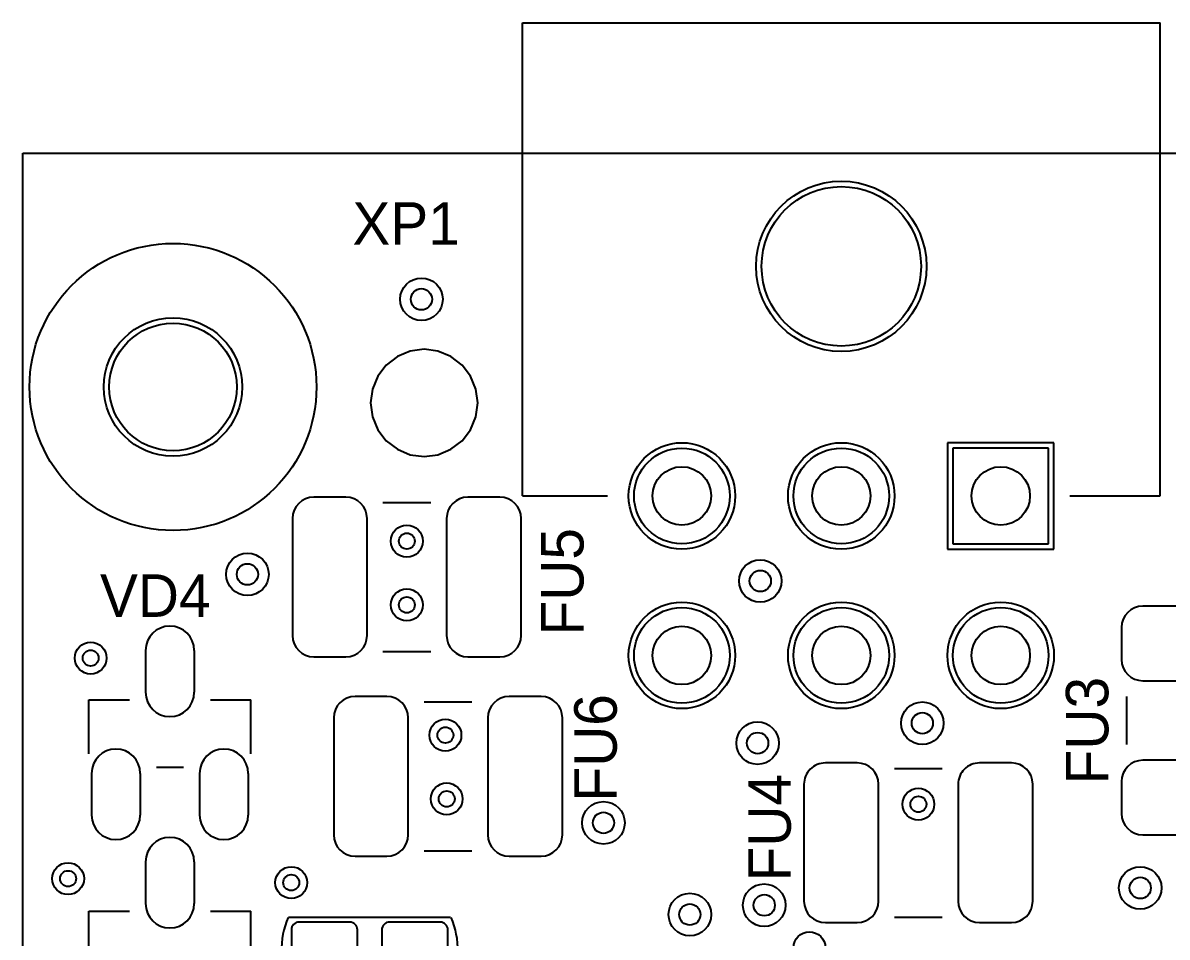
# Model space of a CAD drawing. Header units: millimetres. Extents: x 50.8 to 111.8, y 76.2 to 121.7.
# Drawn here: x 50.8 to 72.33, y 104.45 to 121.65 of the extents above; entities that cross this region are included whole.
import ezdxf

# ---------------------------------------------------------------- set-up
doc = ezdxf.new("R2010")
doc.units = ezdxf.units.MM
for name, color, linetype in [('KeepOutLayer', 6, 'Continuous'), ('MultiLayer', 9, 'Continuous'), ('TopOverlay', 2, 'Continuous'), ('TopSolder', 216, 'Continuous')]:
    doc.layers.add(name, color=color, linetype=linetype)

# ---------------------------------------------------------------- blocks, each defined once
blk = doc.blocks.new('CC0603_3M_6')
at = {"layer": 'TopOverlay'}
for p, q in [((1.524, 0.65), (-1.526, 0.65)), ((1.524, -0.648), (-1.524, -0.648))]:
    blk.add_line(p, q, dxfattribs=at)
for centre, start, end in [((0.013, 0), 157.2, 202.7), ((-0.013, 0), 337.3, 22.8)]:
    blk.add_arc(centre, 1.676, start, end, dxfattribs=at)
at = {"layer": 'TopSolder'}
for p, q in [((-0.376, 0.559), (-1.326, 0.559)), ((1.326, 0.559), (0.376, 0.559)), ((-1.473, 0.411), (-1.473, -0.411)), ((-0.229, -0.411), (-0.229, 0.411)), ((0.229, 0.411), (0.229, -0.411)), ((1.473, -0.411), (1.473, 0.411)), ((-1.326, -0.559), (-0.376, -0.559)), ((0.376, -0.559), (1.326, -0.559))]:
    blk.add_line(p, q, dxfattribs=at)
for centre in [(-0.851, 0), (0.851, 0)]:
    blk.add_circle(centre, 0, dxfattribs=at)
for centre, start, end in [((-1.326, 0.411), 90, 180), ((-0.376, 0.411), 0, 90), ((0.376, 0.411), 90, 180), ((1.326, 0.411), 0, 90), ((-1.326, -0.411), 180, 270), ((-0.376, -0.411), 270, 0), ((0.376, -0.411), 180, 270), ((1.326, -0.411), 270, 0)]:
    blk.add_arc(centre, 0.147, start, end, dxfattribs=at)
blk = doc.blocks.new('RC1210_30')
at = {"layer": 'TopOverlay'}
for p, q in [((-0.45, 1.4), (0.45, 1.4)), ((-0.45, -1.4), (0.45, -1.4))]:
    blk.add_line(p, q, dxfattribs=at)
at = {"layer": 'TopSolder'}
for p, q in [((-1.15, 1.502), (-1.75, 1.502)), ((1.75, 1.502), (1.15, 1.502)), ((-2.152, 1.1), (-2.152, -1.1)), ((-0.748, -1.1), (-0.748, 1.1)), ((0.748, 1.1), (0.748, -1.1)), ((2.152, -1.1), (2.152, 1.1)), ((-1.75, -1.502), (-1.15, -1.502)), ((1.15, -1.502), (1.75, -1.502))]:
    blk.add_line(p, q, dxfattribs=at)
for centre in [(-1.45, 0), (1.45, 0)]:
    blk.add_circle(centre, 0, dxfattribs=at)
for centre, start, end in [((-1.75, 1.1), 90, 180), ((-1.15, 1.1), 0, 90), ((1.15, 1.1), 90, 180), ((1.75, 1.1), 0, 90), ((-1.75, -1.1), 180, 270), ((-1.15, -1.1), 270, 0), ((1.15, -1.1), 180, 270), ((1.75, -1.1), 270, 0)]:
    blk.add_arc(centre, 0.402, start, end, dxfattribs=at)
blk = doc.blocks.new('RC1210_31')
at = {"layer": 'TopOverlay'}
for p, q in [((0.45, 1.4), (-0.45, 1.4)), ((0.45, -1.4), (-0.45, -1.4))]:
    blk.add_line(p, q, dxfattribs=at)
at = {"layer": 'TopSolder'}
for p, q in [((-1.15, 1.502), (-1.75, 1.502)), ((1.75, 1.502), (1.15, 1.502)), ((-2.152, 1.1), (-2.152, -1.1)), ((-0.748, -1.1), (-0.748, 1.1)), ((0.748, 1.1), (0.748, -1.1)), ((2.152, -1.1), (2.152, 1.1)), ((-1.75, -1.502), (-1.15, -1.502)), ((1.15, -1.502), (1.75, -1.502))]:
    blk.add_line(p, q, dxfattribs=at)
for centre in [(-1.45, 0), (1.45, 0)]:
    blk.add_circle(centre, 0, dxfattribs=at)
for centre, start, end in [((-1.75, 1.1), 90, 180), ((-1.15, 1.1), 0, 90), ((1.15, 1.1), 90, 180), ((1.75, 1.1), 0, 90), ((-1.75, -1.1), 180, 270), ((-1.15, -1.1), 270, 0), ((1.15, -1.1), 180, 270), ((1.75, -1.1), 270, 0)]:
    blk.add_arc(centre, 0.402, start, end, dxfattribs=at)
blk = doc.blocks.new('RC1210_32')
at = {"layer": 'TopOverlay'}
for p, q in [((-0.45, 1.4), (0.45, 1.4)), ((-0.45, -1.4), (0.45, -1.4))]:
    blk.add_line(p, q, dxfattribs=at)
at = {"layer": 'TopSolder'}
for p, q in [((-1.15, 1.502), (-1.75, 1.502)), ((1.75, 1.502), (1.15, 1.502)), ((-2.152, 1.1), (-2.152, -1.1)), ((-0.748, -1.1), (-0.748, 1.1)), ((0.748, 1.1), (0.748, -1.1)), ((2.152, -1.1), (2.152, 1.1)), ((-1.75, -1.502), (-1.15, -1.502)), ((1.15, -1.502), (1.75, -1.502))]:
    blk.add_line(p, q, dxfattribs=at)
for centre in [(-1.45, 0), (1.45, 0)]:
    blk.add_circle(centre, 0, dxfattribs=at)
for centre, start, end in [((-1.75, 1.1), 90, 180), ((-1.15, 1.1), 0, 90), ((1.15, 1.1), 90, 180), ((1.75, 1.1), 0, 90), ((-1.75, -1.1), 180, 270), ((-1.15, -1.1), 270, 0), ((1.15, -1.1), 180, 270), ((1.75, -1.1), 270, 0)]:
    blk.add_arc(centre, 0.402, start, end, dxfattribs=at)
blk = doc.blocks.new('RC1210_33')
at = {"layer": 'TopOverlay'}
for p, q in [((-0.45, 1.4), (0.45, 1.4)), ((-0.45, -1.4), (0.45, -1.4))]:
    blk.add_line(p, q, dxfattribs=at)
at = {"layer": 'TopSolder'}
for p, q in [((-1.15, 1.502), (-1.75, 1.502)), ((1.75, 1.502), (1.15, 1.502)), ((-2.152, 1.1), (-2.152, -1.1)), ((-0.748, -1.1), (-0.748, 1.1)), ((0.748, 1.1), (0.748, -1.1)), ((2.152, -1.1), (2.152, 1.1)), ((-1.75, -1.502), (-1.15, -1.502)), ((1.15, -1.502), (1.75, -1.502))]:
    blk.add_line(p, q, dxfattribs=at)
for centre in [(-1.45, 0), (1.45, 0)]:
    blk.add_circle(centre, 0, dxfattribs=at)
for centre, start, end in [((-1.75, 1.1), 90, 180), ((-1.15, 1.1), 0, 90), ((1.15, 1.1), 90, 180), ((1.75, 1.1), 0, 90), ((-1.75, -1.1), 180, 270), ((-1.15, -1.1), 270, 0), ((1.15, -1.1), 180, 270), ((1.75, -1.1), 270, 0)]:
    blk.add_arc(centre, 0.402, start, end, dxfattribs=at)
blk = doc.blocks.new('SOT_23_GSD__52')
at = {"layer": 'TopOverlay'}
for p, q in [((-0.508, 1.791), (0.254, 1.791)), ((-0.508, 0.775), (-0.508, 1.791)), ((1.778, 1.791), (2.54, 1.791)), ((2.54, 0.775), (2.54, 1.791)), ((0.762, 0.521), (1.27, 0.521))]:
    blk.add_line(p, q, dxfattribs=at)
at = {"layer": 'TopSolder'}
for p, q in [((0.558, 2.718), (0.558, 1.931)), ((1.474, 2.718), (1.474, 1.931)), ((-0.458, 0.406), (-0.458, -0.381)), ((0.458, 0.406), (0.458, -0.381)), ((1.574, 0.406), (1.574, -0.381)), ((2.49, 0.406), (2.49, -0.381))]:
    blk.add_line(p, q, dxfattribs=at)
for centre in [(1.016, 2.324), (0, 0.013), (2.032, 0.013)]:
    blk.add_circle(centre, 0, dxfattribs=at)
for centre, start, end in [((1.016, 2.718), 0, 180), ((1.016, 1.931), 180, 0), ((0, 0.406), 0, 180), ((2.032, 0.406), 0, 180), ((0, -0.381), 180, 0), ((2.032, -0.381), 180, 0)]:
    blk.add_arc(centre, 0.458, start, end, dxfattribs=at)
blk = doc.blocks.new('SOT_23_GSD__53')
at = {"layer": 'TopOverlay'}
for p, q in [((-0.508, 1.791), (0.254, 1.791)), ((-0.508, 0.775), (-0.508, 1.791)), ((1.778, 1.791), (2.54, 1.791)), ((2.54, 0.775), (2.54, 1.791)), ((0.762, 0.521), (1.27, 0.521))]:
    blk.add_line(p, q, dxfattribs=at)
at = {"layer": 'TopSolder'}
for p, q in [((0.558, 2.718), (0.558, 1.931)), ((1.474, 2.718), (1.474, 1.931)), ((-0.458, 0.406), (-0.458, -0.381)), ((0.458, 0.406), (0.458, -0.381)), ((1.574, 0.406), (1.574, -0.381)), ((2.49, 0.406), (2.49, -0.381))]:
    blk.add_line(p, q, dxfattribs=at)
for centre in [(1.016, 2.324), (0, 0.013), (2.032, 0.013)]:
    blk.add_circle(centre, 0, dxfattribs=at)
for centre, start, end in [((1.016, 2.718), 0, 180), ((1.016, 1.931), 180, 0), ((0, 0.406), 0, 180), ((2.032, 0.406), 0, 180), ((0, -0.381), 180, 0), ((2.032, -0.381), 180, 0)]:
    blk.add_arc(centre, 0.458, start, end, dxfattribs=at)
blk = doc.blocks.new('MIF2X03PRP_64')
at = {"layer": 'MultiLayer'}
for p, q in [((-0.9, -2.1), (-0.9, -3.9)), ((0.9, -2.1), (-0.9, -2.1)), ((0.9, -3.9), (0.9, -2.1)), ((-0.9, -3.9), (0.9, -3.9))]:
    blk.add_line(p, q, dxfattribs=at)
for centre, radius in [((-3, 3), 0.9), ((0, 3), 0.9), ((-3, 3), 0.55), ((0, 3), 0.55), ((4.32, 0), 1.5), ((4.32, 0), 1.5), ((-3, 0), 0.9), ((0, 0), 0.9), ((-3, 0), 0.55), ((0, 0), 0.55), ((-3, -3), 0.9), ((-3, -3), 0.55), ((0, -3), 0.55)]:
    blk.add_circle(centre, radius, dxfattribs=at)
at = {"layer": 'TopOverlay'}
for p, q in [((0, 6), (0, 4.4)), ((0, 6), (6.9, 6)), ((6.8, 6), (8.9, 6)), ((8.9, 6), (8.9, 0)), ((8.9, 0), (8.9, -6)), ((0, -4.3), (0, -6)), ((0, -6), (6.9, -6)), ((6.9, -6), (8.9, -6))]:
    blk.add_line(p, q, dxfattribs=at)
at = {"layer": 'TopSolder'}
for p, q in [((-1.002, -1.998), (-1.002, -4.002)), ((1.002, -1.998), (-1.002, -1.998)), ((1.002, -4.002), (1.002, -1.998)), ((-1.002, -4.002), (1.002, -4.002))]:
    blk.add_line(p, q, dxfattribs=at)
for centre, radius in [((-3, 3), 1.002), ((0, 3), 1.002), ((-3, 3), 0.55), ((0, 3), 0.55), ((4.32, 0), 1.602), ((4.32, 0), 1.5), ((-3, 0), 1.002), ((0, 0), 1.002), ((-3, 0), 0.55), ((0, 0), 0.55), ((-3, -3), 1.002), ((-3, -3), 0.55), ((0, -3), 0.55)]:
    blk.add_circle(centre, radius, dxfattribs=at)
blk = doc.blocks.new('REPER1_2_69')
at = {"layer": 'TopSolder'}
for p, q in [((-0.504, 0.873), (-0.713, 0.713)), ((-0.261, 0.974), (-0.504, 0.873)), ((0, 1.009), (-0.261, 0.974)), ((0, 1.009), (0, 1.009)), ((0.261, 0.974), (0, 1.009)), ((0.504, 0.873), (0.261, 0.974)), ((0.713, 0.713), (0.504, 0.873)), ((-0.713, 0.713), (-0.873, 0.504)), ((0.873, 0.504), (0.713, 0.713)), ((-0.873, 0.504), (-0.974, 0.261)), ((0.974, 0.261), (0.873, 0.504)), ((-0.974, 0.261), (-1.009, 0)), ((1.009, 0), (0.974, 0.261)), ((-1.009, 0), (-0.974, -0.261)), ((0.974, -0.261), (1.009, 0)), ((-0.974, -0.261), (-0.873, -0.504)), ((0.873, -0.504), (0.974, -0.261)), ((-0.873, -0.504), (-0.713, -0.713)), ((0.713, -0.713), (0.873, -0.504)), ((-0.713, -0.713), (-0.504, -0.873)), ((0.504, -0.873), (0.713, -0.713)), ((-0.504, -0.873), (-0.261, -0.974)), ((-0.261, -0.974), (0, -1.009)), ((0, -1.009), (0.261, -0.974)), ((0, -1.009), (0, -1.009)), ((0.261, -0.974), (0.504, -0.873))]:
    blk.add_line(p, q, dxfattribs=at)

msp = doc.modelspace()

# ---------------------------------------------------------------- linework, layer by layer
at = {"layer": 'KeepOutLayer'}
for p, q in [((50.8, 119.2), (111.8, 119.2)), ((50.8, 76.2), (50.8, 119.2))]:
    msp.add_line(p, q, dxfattribs=at)
at = {"layer": 'MultiLayer'}
for centre, radius in [((58.3, 116.45), 0.4), ((58.3, 116.45), 0.2), ((53.625, 114.8), 1.2), ((53.625, 114.8), 1.2), ((58.025, 111.9), 0.3), ((58.025, 111.9), 0.15), ((55.025, 111.275), 0.4), ((64.675, 111.15), 0.4), ((55.025, 111.275), 0.2), ((64.675, 111.15), 0.2), ((58.025, 110.7), 0.3), ((58.025, 110.7), 0.15), ((52.075, 109.7), 0.3), ((52.075, 109.7), 0.15), ((67.725, 108.475), 0.4), ((58.75, 108.25), 0.3), ((67.725, 108.475), 0.2), ((58.75, 108.25), 0.15), ((64.625, 108.1), 0.4), ((64.625, 108.1), 0.2), ((58.775, 107.05), 0.3), ((67.65, 106.95), 0.3), ((58.775, 107.05), 0.15), ((67.65, 106.95), 0.15), ((61.725, 106.6), 0.4), ((61.725, 106.6), 0.2), ((51.65, 105.55), 0.3), ((55.85, 105.475), 0.3), ((71.825, 105.375), 0.4), ((51.65, 105.55), 0.15), ((55.85, 105.475), 0.15), ((71.825, 105.375), 0.2), ((64.75, 105.05), 0.4), ((63.35, 104.875), 0.4), ((63.35, 104.875), 0.2), ((64.75, 105.05), 0.2), ((65.6, 104.25), 0.3)]:
    msp.add_circle(centre, radius, dxfattribs=at)
at = {"layer": 'TopOverlay'}
msp.add_circle((53.625, 114.8), 2.7, dxfattribs=at)
at = {"layer": 'TopSolder'}
for radius in [1.302, 1.2]:
    msp.add_circle((53.625, 114.8), radius, dxfattribs=at)

# ---------------------------------------------------------------- block references
for name, p, rotation in [('MIF2X03PRP_64', (66.2, 112.75), 90), ('REPER1_2_69', (58.35, 114.5), 90), ('RC1210_30', (72.975, 108.525), 90), ('RC1210_31', (67.65, 106.225), 180), ('CC0603_3M_6', (57.325, 104.175), 180)]:
    msp.add_blockref(name, p, dxfattribs=dict(rotation=rotation))
for name, p in [('RC1210_32', (58.025, 111.225)), ('SOT_23_GSD__52', (52.55, 107.125)), ('RC1210_33', (58.8, 107.475)), ('SOT_23_GSD__53', (52.55, 103.15))]:
    msp.add_blockref(name, p)

# ---------------------------------------------------------------- texts
at = {"layer": 'TopOverlay'}
for s, p in [('XP1', (57, 117.475)), ('VD4', (52.25, 110.475))]:
    msp.add_text(s, height=0.8, dxfattribs=at).set_placement(p)
for s, p in [('FU5', (61.35, 110.125)), ('FU3', (71.225, 107.325)), ('FU6', (61.975, 107)), ('FU4', (65.25, 105.5))]:
    msp.add_text(s, height=0.8, rotation=90, dxfattribs=at).set_placement(p)

doc.saveas('drawing.dxf')
